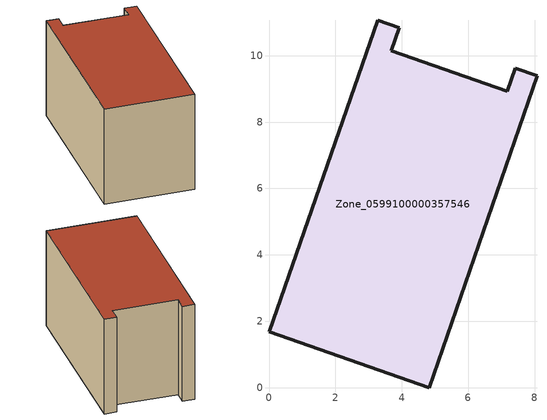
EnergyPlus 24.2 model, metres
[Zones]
Zone_0599100000357546
 floor ground (C_G): 0,1.68 3.27,11.06 3.92,10.84 3.68,10.14 7.17,8.92 7.42,9.62 8.07,9.39 4.82,0 z0
 wall outside (C_F): 7.42,9.62 7.17,8.92 3.68,10.14 3.92,10.84 3.27,11.06 0,1.68 4.82,0 8.07,9.39 7.42,9.62 z0:5.86
 roof outside (C_R): 7.17,8.92 3.68,10.14 3.92,10.84 3.27,11.06 0,1.68 4.82,0 8.07,9.39 7.42,9.62 z5.86
[BUILDING]
Pand.0599100000357546: North Axis=0; Terrain=City; Loads Convergence Tolerance Value=0.04; Temperature Convergence Tolerance Value=0.4; Solar Distribution=FullExterior; Maximum Number of Warmup Days=25; Minimum Number of Warmup Days=1
[Site:Location]
Rotterdam.The.Hague.AP_ZH_NLD Design_Conditions: Latitude=51.96; Longitude=4.45; Time Zone=1; Elevation=-4.5
[SITE:GROUNDTEMPERATURE:BUILDINGSURFACE]
18, 18, 18, 18, 18, 18, 18, 18, 18, 18, 18, 18
[MATERIAL] Thermal Absorptance=0.9; Solar Absorptance=0.7; Visible Absorptance=0.7
Name | Roughness | Thickness | Conductivity | Density | Specific Heat
G.TI.1992-2005 | MediumSmooth | 0.15 | 0.06 | 540 | 1210
F.TI.1992-2005 | Rough | 0.3 | 0.12 | 1920 | 840
R.TI.1992-2005 | MediumRough | 0.2 | 0.08 | 1500 | 1000
[CONSTRUCTION]
C_G: G.TI.1992-2005
C_F: F.TI.1992-2005
C_R: R.TI.1992-2005
[ZONE]
Zone_0599100000357546: Type=1; Multiplier=1; Ceiling Height=Autocalculate; Volume=Autocalculate; Floor Area=autocalculate; Part of Total Floor Area=Yes
[ZONEINFILTRATION:DESIGNFLOWRATE]
Infil_Zone_0599100000357546: Zone or ZoneList or Space or SpaceList=Zone_0599100000357546; Schedule=AlwaysOn; Design Flow Rate Calculation Method=Flow/Area; Flow Rate per Floor Area=0.0015; Constant Term Coefficient=1; Temperature Term Coefficient=0; Velocity Term Coefficient=0; Velocity Squared Term Coefficient=0
[HVACTEMPLATE:ZONE:IDEALLOADSAIRSYSTEM]
Zone_0599100000357546: Maximum Heating Supply Air Temperature=50; Minimum Cooling Supply Air Temperature=13; Maximum Heating Supply Air Humidity Ratio=0.0156; Minimum Cooling Supply Air Humidity Ratio=0.0077; Heating Limit=NoLimit; Cooling Limit=NoLimit; Dehumidification Control Type=ConstantSensibleHeatRatio; Cooling Sensible Heat Ratio=0.7; Dehumidification Setpoint=60; Humidification Control Type=None; Humidification Setpoint=30; Outdoor Air Method=None; Outdoor Air Flow Rate per Person=0.00944; Outdoor Air Flow Rate per Zone Floor Area=0; Outdoor Air Flow Rate per Zone=0; Demand Controlled Ventilation Type=None; Outdoor Air Economizer Type=NoEconomizer; Heat Recovery Type=None; Sensible Heat Recovery Effectiveness=0.7; Latent Heat Recovery Effectiveness=0.65
[ZONECONTROL:THERMOSTAT]
ThermostatControl_Zone_0599100000357546: Zone or ZoneList=Zone_0599100000357546; Control Type Schedule=DualSetpointControlType; Control 1=Thermostat_Zone_0599100000357546; Temperature Difference Between Cutout And Setpoint=0
[THERMOSTATSETPOINT:DUALSETPOINT]
Thermostat_Zone_0599100000357546: Heating Setpoint Temperature Schedule=HeatingSetpoint_Zone_0599100000357546; Cooling Setpoint Temperature Schedule=CoolingSetpoint_Zone_0599100000357546
[SCHEDULE:COMPACT]
HeatingSetpoint_Zone_0599100000357546: Through: 12/31, For: AllDays, Until: 24:00, 21
CoolingSetpoint_Zone_0599100000357546: Through: 12/31, For: AllDays, Until: 24:00, 24
DualSetpointControlType: Through: 12/31, For: AllDays, Until: 24:00, 4
AlwaysOn: Through: 12/31, For: AllDays, Until: 24:00, 1
